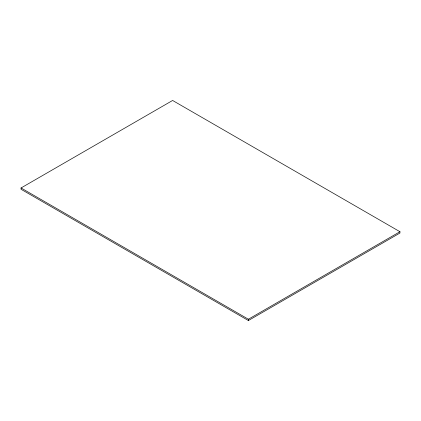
<?xml version="1.0" encoding="UTF-8"?>
<svg xmlns="http://www.w3.org/2000/svg" width="421" height="421" viewBox="0 0 421 421"><rect width="100%" height="100%" fill="white"/><g stroke="black" fill="none" stroke-linecap="round" stroke-linejoin="round"><path stroke-width="0.63" d="M21.05 187.966L172.61 100.466L399.95 231.718L399.95 233.034L248.39 320.534L21.05 189.282L21.05 187.966L248.39 319.223L399.95 231.718M248.39 319.223L248.39 320.534"/></g></svg>
